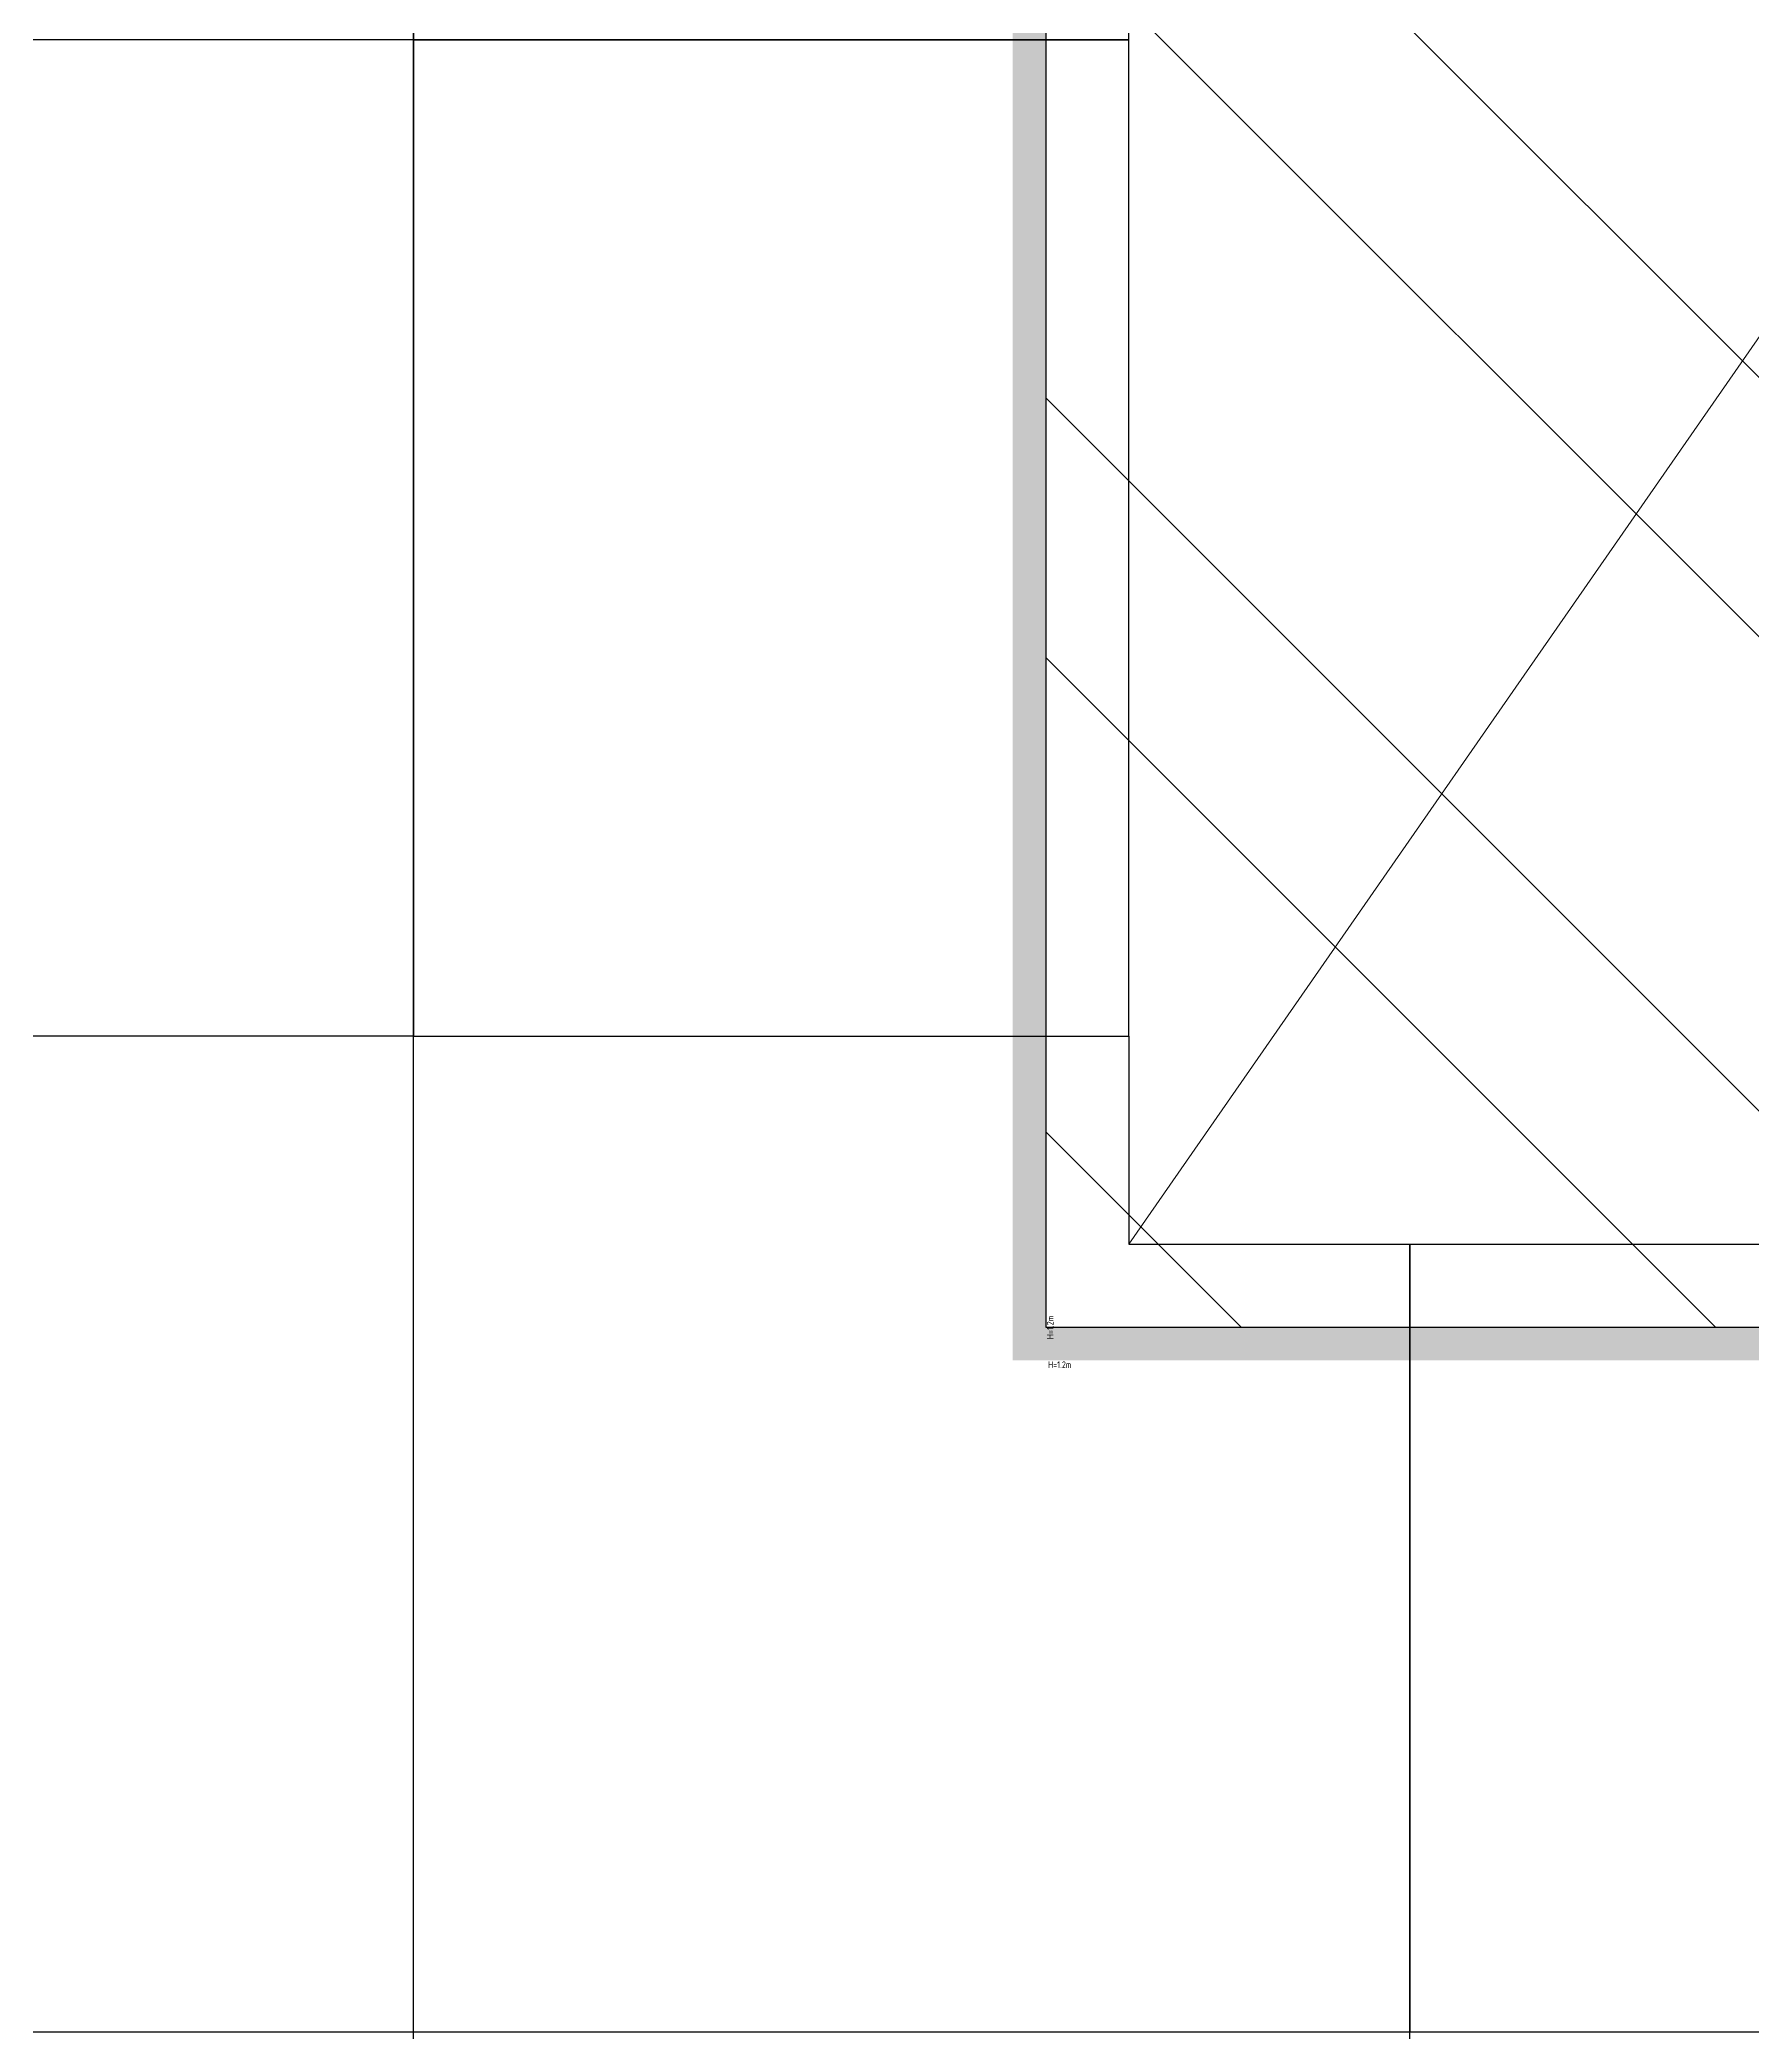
# Model space of a CAD drawing. Extents: x -32000 to 290600, y -96057 to 131250.
# Drawn here: x 209775 to 210806, y 81000 to 82200 of the extents above; entities that cross this region are included whole.
import ezdxf
from ezdxf.enums import TextEntityAlignment as Align

# ---------------------------------------------------------------- set-up
doc = ezdxf.new("R2010")
doc.units = 0
doc.linetypes.add('H12PL3$0$JJP_三點線', pattern=[0.9, 0.3, -0.15, 0, -0.15, 0, -0.15, 0, -0.15])
for name, color, linetype in [('H12PL3$0$S-GRID', 252, 'Continuous'), ('H12PL3$0$S-SLAB-SHOW', 252, 'Continuous'), ('XFDR30-50K$0$A-R-Plan', 9, 'Continuous'), ('XFDR30-50K$0$A-R-Plan (50K_Abnormal)', 9, 'Continuous'), ('XFDR30-50K$0$A-Safety', 9, 'XFDR30-50K$0$FENCELINE-1'), ('XFDR30-50K$0$A-STEEL SHEET_STK', 9, 'Continuous')]:
    doc.layers.add(name, color=color, linetype=linetype)
doc.styles.add('XFDR30-50K$0$AA-TXT', font='isocp.shx', dxfattribs={"bigfont": 'chineset.shx'})
doc.linetypes.add('XFDR30-50K$0$FENCELINE-1', pattern='A,0.25,-0.1,[133,ltypeshp.shx,S=0.1,R=0,X=-0.1,Y=0],-0.1,0.19', length=0.64)

# ---------------------------------------------------------------- blocks, each defined once
blk = doc.blocks.new('H12PL3')
at = {"layer": 'H12PL3$0$S-GRID', "linetype": 'H12PL3$0$JJP_三點線', "lineweight": 0}
blk.add_line((210000, 128250), (210000, -28000), dxfattribs=at)
at = {"layer": 'H12PL3$0$S-SLAB-SHOW', "lineweight": 0}
blk.add_lwpolyline([(210430.79, 82899.64), (211420.79, 82899.64), (211420.79, 81474.64), (210430.79, 81474.64)], close=True, dxfattribs=at)
blk.add_lwpolyline([(211420.79, 82899.64), (210430.79, 81474.64)], dxfattribs=at)
blk = doc.blocks.new('*U222')
h = blk.add_hatch()
h.set_pattern_fill('STEEL', color=256, scale=250, angle=270, style=0)
h.set_pattern_definition([(315, (-8876, -10240), (22.09709, 22.09709), []), (315, (-8860.375, -10240), (22.09709, 22.09709), [])])
h.paths.add_polyline_path([(0, 152.5), (0, 0), (109, 0), (109, 147.5), (109, 147.5), (109, 152.5)])
blk.add_lwpolyline([(0, 152.5), (0, 0), (109, 0), (109, 147.5), (109, 147.5), (109, 152.5), (0, 152.5)])
blk = doc.blocks.new('*U226')
at = {"ltscale": 0.5, "const_width": 0.5}
blk.add_lwpolyline([(0, 0), (0, 38.875)], dxfattribs=at)
at = {"color": 1, "style": 'XFDR30-50K$0$AA-TXT', "width": 0.8}
for tag, p in [('高度(H) m', (0.226, 0.07)), ('NO.', (0.076, 0.07))]:
    blk.add_attdef(tag, text='', height=0.1, rotation=90, dxfattribs=at).set_placement(p, align=Align.MIDDLE_LEFT)
blk = doc.blocks.new('*U227')
at = {"ltscale": 0.5, "const_width": 0.5}
blk.add_lwpolyline([(0, 0), (0, 28.25)], dxfattribs=at)
at = {"color": 1, "style": 'XFDR30-50K$0$AA-TXT', "width": 0.8}
for tag, p in [('高度(H) m', (0.226, 0.07)), ('NO.', (0.076, 0.07))]:
    blk.add_attdef(tag, text='', height=0.1, rotation=90, dxfattribs=at).set_placement(p, align=Align.MIDDLE_LEFT)
blk = doc.blocks.new('XFDR30-50K')
at = {"layer": 'XFDR30-50K$0$A-R-Plan'}
for p, q in [((210000, 75600), (210000, 89600, 0)), ((210000, 82200), (206400, 82200)), ((210000, 81600), (206400, 81600)), ((243101, 81000), (174600, 81000)), ((210600, 80400, 0), (210600, 81000, 0))]:
    blk.add_line(p, q, dxfattribs=at)
at = {"layer": 'XFDR30-50K$0$A-R-Plan (50K_Abnormal)', "elevation": 0}
for points in [[(210000, 82200), (210430.8, 82200), (210430.8, 82800), (210000, 82800)], [(210000, 81600), (210430.8, 81600), (210430.8, 82200), (210000, 82200)], [(210000, 81000), (210000, 81600), (210430.8, 81600), (210430.8, 81474.6), (210600, 81474.6), (210600, 81000)], [(210600, 81474.6), (211200, 81474.6), (211200, 81000), (210600, 81000)]]:
    blk.add_lwpolyline(points, close=True, dxfattribs=at)
at = {"layer": 'XFDR30-50K$0$A-Safety'}
ref = blk.add_blockref('*U226', (210370.8, 81414.6), dxfattribs=dict(at, xscale=40, yscale=40, zscale=40))
ref.add_attrib('高度(H) m', 'H=1.2m', dxfattribs={"layer": '0', "color": 1, "height": 4, "rotation": 90, "style": 'XFDR30-50K$0$AA-TXT', "width": 0.8}).set_placement((210383.5, 81417.4), align=Align.MIDDLE_LEFT)
ref = blk.add_blockref('*U227', (210360.8, 81414.6), dxfattribs=dict(at, xscale=40, yscale=40, zscale=40, rotation=270))
ref.add_attrib('高度(H) m', 'H=1.2m', dxfattribs={"layer": '0', "color": 1, "height": 4, "style": 'XFDR30-50K$0$AA-TXT', "width": 0.8}).set_placement((210382.2, 81402), align=Align.MIDDLE_LEFT)
at = {"layer": 'XFDR30-50K$0$A-STEEL SHEET_STK', "xscale": 10, "yscale": 10, "zscale": 10, "rotation": 180}
blk.add_blockref('*U222', (211470.8, 82949.6), dxfattribs=at)

msp = doc.modelspace()

# ---------------------------------------------------------------- block references
for name in ['H12PL3', 'XFDR30-50K']:
    msp.add_blockref(name, (0, 0))

doc.saveas('drawing.dxf')
